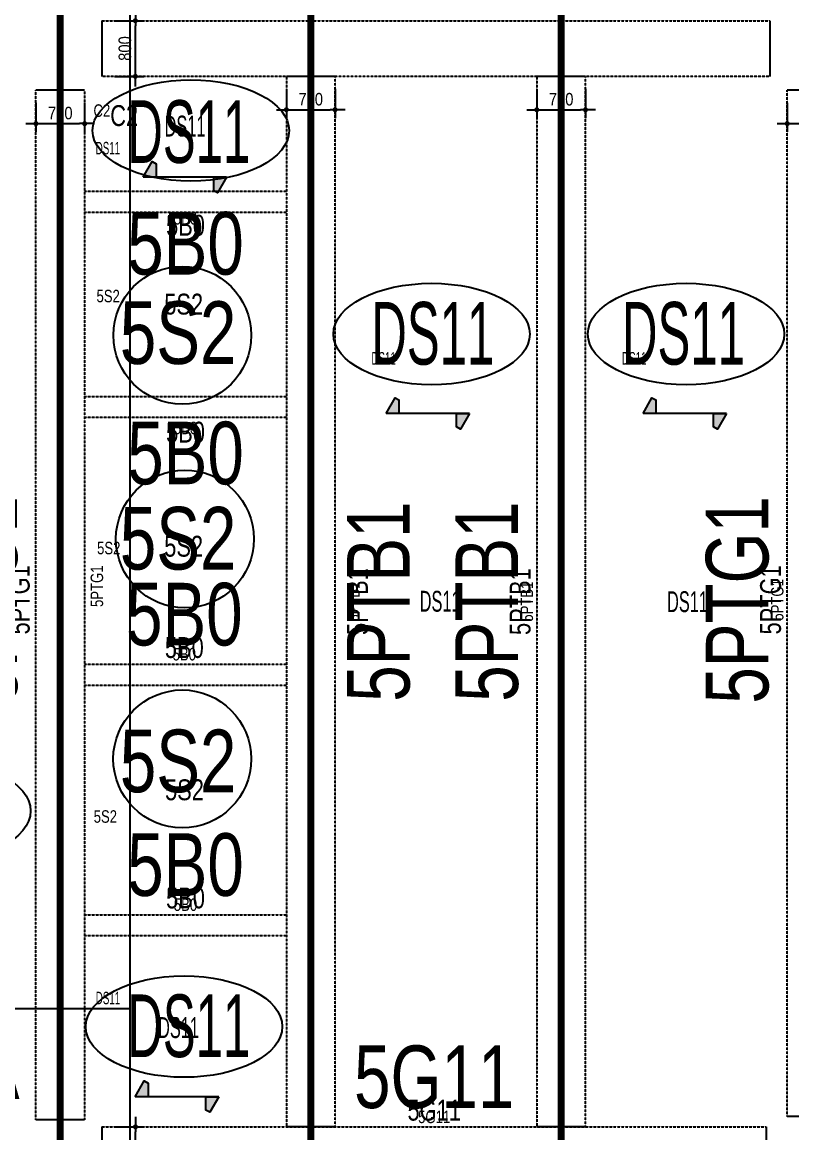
# Model space of a CAD drawing. Header units: millimetres. Extents: x 90970 to 179136, y 102485 to 153500.
# Drawn here: x 101807 to 112870, y 128520 to 144483 of the extents above; entities that cross this region are included whole.
import ezdxf
from ezdxf.enums import TextEntityAlignment as Align

# ---------------------------------------------------------------- set-up
doc = ezdxf.new("R2010")
doc.units = ezdxf.units.MM
doc.linetypes.add('HID', pattern=[2.3, 1.5, -0.8])
doc.linetypes.add('HIDDEN2', pattern=[0.1875, 0.125, -0.0625])
doc.layers.get('Defpoints').update_dxf_attribs({"color": 159})
for name, color, linetype in [('^DECK', 130, 'Continuous'), ('A-CEN', 1, 'Continuous'), ('BEAM-TEXT', 4, 'Continuous'), ('BEAM-TEXT @ 100', 4, 'Continuous'), ('BEAM-TEXT @ 300', 4, 'Continuous'), ('BEAM-TEXT @ 60', 4, 'Continuous'), ('COLUMN-TEXT', 2, 'Continuous'), ('COLUMN-TEXT @ 100', 2, 'Continuous'), ('COLUMN-TEXT @ 300', 2, 'Continuous'), ('COLUMN-TEXT @ 60', 2, 'Continuous'), ('DECK-PL', 4, 'Continuous'), ('DECK-SLAB', 4, 'Continuous'), ('DECK-SLAB @ 100', 4, 'Continuous'), ('DECK-SLAB @ 300', 4, 'Continuous'), ('DECK-SLAB @ 60', 4, 'Continuous'), ('GIRDER-TEXT', 7, 'Continuous'), ('GIRDER-TEXT @ 100', 7, 'Continuous'), ('GIRDER-TEXT @ 300', 7, 'Continuous'), ('GIRDER-TEXT @ 60', 7, 'Continuous'), ('PT', 251, 'Continuous'), ('TXT-SLAB', 6, 'Continuous'), ('TXT-SLAB @ 100', 6, 'Continuous'), ('TXT-SLAB @ 300', 6, 'Continuous'), ('TXT-SLAB @ 60', 6, 'Continuous'), ('보(beam)', 4, 'HID'), ('보(girder)', 7, 'HID')]:
    doc.layers.add(name, color=color, linetype=linetype)
doc.layers.add('NOPLOT', color=191, linetype='Continuous', plot=False)
doc.styles.add('Gdim', font='Dotum.ttf', dxfattribs={"width": 0.9})
doc.styles.add('Gtx', font='Dotum.ttf')
doc.dimstyles.new('Gdim200', dxfattribs={"dimscale": 200, "dimtxt": 3, "dimasz": 1.2, "dimexe": 2, "dimexo": 3, "dimgap": 1, "dimtad": 1, "dimdsep": 46, "dimlunit": 6, "dimtxsty": 'Gdim', "dimblk1": '_CIDOT', "dimblk2": '_CIDOT', "dimsah": 1, "dimcen": 2.5, "dimdle": 2, "dimclrd": 1, "dimclre": 1, "dimclrt": 3, "dimazin": 2, "dimtfac": 1, "dimtix": 1, "dimtmove": 2, "dimatfit": 3, "dimldrblk": '_CIDOT', "dimfxl": 0, "dimtolj": 1, "dimtzin": 0, "dimarcsym": 0})

# ---------------------------------------------------------------- blocks, each defined once
blk = doc.blocks.new('_CIDOT')
at = {"color": 0, "linetype": 'ByBlock'}
blk.add_line((2, 0), (-1, 0), dxfattribs=at)
at = {"color": 0, "linetype": 'ByBlock', "const_width": 0.5}
blk.add_lwpolyline([(-0.25, 0, 1), (0.25, 0, 1)], format="xyb", close=True, dxfattribs=at)
blk = doc.blocks.new('*D309')
at = {"layer": 'Defpoints', "color": 155, "lineweight": -2, "transparency": 16777216}
for p, q in [((-1775, 900), (-1355, 900)), ((-1475, -28), (-1475, 828)), ((-1775, -100), (-1355, -100))]:
    blk.add_line(p, q, dxfattribs=at)
at = {"layer": 'Defpoints', "color": 0, "transparency": 16777216}
for p in [(-1955, 900), (-1475, 900), (-1955, -100)]:
    blk.add_point(p, dxfattribs=at)
at = {"layer": 'Defpoints', "color": 155, "lineweight": -2, "transparency": 16777216, "xscale": 71.99999999999994, "yscale": 71.99999999999994, "zscale": 71.99999999999994}
for p, rotation in [((-1475, 900), 90), ((-1475, -100), 270)]:
    blk.add_blockref('_CIDOT', p, dxfattribs=dict(at, rotation=rotation))
at = {"layer": 'Defpoints', "color": 3, "transparency": 16777216, "insert": (-1643, 400), "char_height": 180, "attachment_point": 5, "rotation": 90, "style": 'Gdim'}
blk.add_mtext('\\A1;{\\C155;1,000}', dxfattribs=at)
blk = doc.blocks.new('*D315')
at = {"layer": 'Defpoints', "color": 155, "lineweight": -2, "transparency": 16777216}
for p, q in [((-1725, 800), (-1305, 800)), ((-1425, 72), (-1425, 728)), ((-1725, 0), (-1305, 0))]:
    blk.add_line(p, q, dxfattribs=at)
at = {"layer": 'Defpoints', "color": 0, "transparency": 16777216}
for p in [(-1905, 800), (-1425, 800), (-1905, 0)]:
    blk.add_point(p, dxfattribs=at)
at = {"layer": 'Defpoints', "color": 155, "lineweight": -2, "transparency": 16777216, "xscale": 71.99999999999994, "yscale": 71.99999999999994, "zscale": 71.99999999999994}
for p, rotation in [((-1425, 800), 90), ((-1425, 0), 270)]:
    blk.add_blockref('_CIDOT', p, dxfattribs=dict(at, rotation=rotation))
at = {"layer": 'Defpoints', "color": 3, "transparency": 16777216, "insert": (-1576, 400), "char_height": 180, "attachment_point": 5, "rotation": 90, "style": 'Gdim'}
blk.add_mtext('\\A1;{\\C155;800}', dxfattribs=at)
blk = doc.blocks.new('*D275')
at = {"layer": 'Defpoints', "color": 155, "lineweight": -2, "transparency": 16777216}
for p, q in [((-1725, 750), (-1305, 750)), ((-1425, 122), (-1425, 678)), ((-1725, 50), (-1305, 50))]:
    blk.add_line(p, q, dxfattribs=at)
at = {"layer": 'Defpoints', "color": 0, "transparency": 16777216}
for p in [(-1905, 750), (-1425, 750), (-1905, 50)]:
    blk.add_point(p, dxfattribs=at)
at = {"layer": 'Defpoints', "color": 155, "lineweight": -2, "transparency": 16777216, "xscale": 71.99999999999994, "yscale": 71.99999999999994, "zscale": 71.99999999999994}
for p, rotation in [((-1425, 750), 90), ((-1425, 50), 270)]:
    blk.add_blockref('_CIDOT', p, dxfattribs=dict(at, rotation=rotation))
at = {"layer": 'Defpoints', "color": 3, "transparency": 16777216, "insert": (-1576, 400), "char_height": 180, "attachment_point": 5, "rotation": 90, "style": 'Gdim'}
blk.add_mtext('\\A1;{\\C155;700}', dxfattribs=at)
blk = doc.blocks.new('*U1037')
at = {"layer": 'GIRDER-TEXT @ 100', "style": 'Gtx', "width": 0.8}
blk.add_text('5G11', height=300, dxfattribs=at).set_placement((107729, 128605), align=Align.BOTTOM_CENTER)
at = {"layer": 'GIRDER-TEXT @ 300', "style": 'Gtx', "width": 0.8}
blk.add_text('5G11', height=900, dxfattribs=at).set_placement((107729, 128605), align=Align.BOTTOM_CENTER)
at = {"layer": 'GIRDER-TEXT @ 60', "style": 'Gtx', "width": 0.8}
blk.add_text('5G11', height=180, dxfattribs=at).set_placement((107729, 128605), align=Align.BOTTOM_CENTER)
blk = doc.blocks.new('*U1085')
at = {"layer": 'GIRDER-TEXT @ 100', "style": 'Gtx', "width": 0.8}
blk.add_text('5PTG1', height=300, rotation=90, dxfattribs=at).set_placement((102004, 136180), align=Align.BOTTOM_CENTER)
at = {"layer": 'GIRDER-TEXT @ 300', "style": 'Gtx', "width": 0.8}
blk.add_text('5PTG1', height=900, rotation=90, dxfattribs=at).set_placement((102004, 136180), align=Align.BOTTOM_CENTER)
at = {"layer": 'GIRDER-TEXT @ 60', "style": 'Gtx', "width": 0.8}
blk.add_text('5PTG1', height=180, rotation=90, dxfattribs=at).set_placement((103024, 136376), align=Align.BOTTOM_CENTER)
blk = doc.blocks.new('*D281')
at = {"layer": 'Defpoints', "color": 155, "lineweight": -2, "transparency": 16777216}
for p, q in [((-888, 650), (-468, 650)), ((-588, 22), (-588, 578)), ((-888, -50), (-468, -50))]:
    blk.add_line(p, q, dxfattribs=at)
at = {"layer": 'Defpoints', "color": 0, "transparency": 16777216}
for p in [(-1068, 650), (-588, 650), (-1068, -50)]:
    blk.add_point(p, dxfattribs=at)
at = {"layer": 'Defpoints', "color": 155, "lineweight": -2, "transparency": 16777216, "xscale": 71.99999999999994, "yscale": 71.99999999999994, "zscale": 71.99999999999994}
for p, rotation in [((-588, 650), 90), ((-588, -50), 270)]:
    blk.add_blockref('_CIDOT', p, dxfattribs=dict(at, rotation=rotation))
at = {"layer": 'Defpoints', "color": 3, "transparency": 16777216, "insert": (-738, 300), "char_height": 180, "attachment_point": 5, "rotation": 90, "style": 'Gdim'}
blk.add_mtext('\\A1;{\\C155;700}', dxfattribs=at)
blk = doc.blocks.new('*U1104')
at = {"layer": 'BEAM-TEXT @ 100', "style": 'Gtx', "width": 0.8}
blk.add_text('5PTB1', height=300, rotation=90, dxfattribs=at).set_placement((106476, 136155), align=Align.TOP_CENTER)
at = {"layer": 'BEAM-TEXT @ 300', "style": 'Gtx', "width": 0.8}
blk.add_text('5PTB1', height=900, rotation=90, dxfattribs=at).set_placement((106476, 136155), align=Align.TOP_CENTER)
at = {"layer": 'BEAM-TEXT @ 60', "style": 'Gtx', "width": 0.8}
blk.add_text('5PTB1', height=180, rotation=90, dxfattribs=at).set_placement((106476, 136155), align=Align.TOP_CENTER)
blk = doc.blocks.new('*U1105')
at = {"layer": 'BEAM-TEXT @ 100', "style": 'Gtx', "width": 0.8}
blk.add_text('5PTB1', height=300, rotation=90, dxfattribs=at).set_placement((109204, 136155), align=Align.BOTTOM_CENTER)
at = {"layer": 'BEAM-TEXT @ 300', "style": 'Gtx', "width": 0.8}
blk.add_text('5PTB1', height=900, rotation=90, dxfattribs=at).set_placement((109204, 136155), align=Align.BOTTOM_CENTER)
at = {"layer": 'BEAM-TEXT @ 60', "style": 'Gtx', "width": 0.8}
blk.add_text('5PTB1', height=180, rotation=90, dxfattribs=at).set_placement((109204, 136155), align=Align.BOTTOM_CENTER)
blk = doc.blocks.new('*D273')
at = {"layer": 'Defpoints', "color": 155, "lineweight": -2, "transparency": 16777216}
for p, q in [((-1725, 750), (-1305, 750)), ((-1425, 122), (-1425, 678)), ((-1725, 50), (-1305, 50))]:
    blk.add_line(p, q, dxfattribs=at)
at = {"layer": 'Defpoints', "color": 0, "transparency": 16777216}
for p in [(-1905, 750), (-1425, 750), (-1905, 50)]:
    blk.add_point(p, dxfattribs=at)
at = {"layer": 'Defpoints', "color": 155, "lineweight": -2, "transparency": 16777216, "xscale": 71.99999999999994, "yscale": 71.99999999999994, "zscale": 71.99999999999994}
for p, rotation in [((-1425, 750), 90), ((-1425, 50), 270)]:
    blk.add_blockref('_CIDOT', p, dxfattribs=dict(at, rotation=rotation))
at = {"layer": 'Defpoints', "color": 3, "transparency": 16777216, "insert": (-1576, 400), "char_height": 180, "attachment_point": 5, "rotation": 90, "style": 'Gdim'}
blk.add_mtext('\\A1;{\\C155;700}', dxfattribs=at)
blk = doc.blocks.new('*U1153')
at = {"layer": 'GIRDER-TEXT @ 100', "style": 'Gtx', "width": 0.8}
blk.add_text('5PTG1', height=300, rotation=90, dxfattribs=at).set_placement((112804, 136180), align=Align.BOTTOM_CENTER)
at = {"layer": 'GIRDER-TEXT @ 300', "style": 'Gtx', "width": 0.8}
blk.add_text('5PTG1', height=900, rotation=90, dxfattribs=at).set_placement((112804, 136180), align=Align.BOTTOM_CENTER)
at = {"layer": 'GIRDER-TEXT @ 60', "style": 'Gtx', "width": 0.8}
blk.add_text('5PTG1', height=180, rotation=90, dxfattribs=at).set_placement((112804, 136180), align=Align.BOTTOM_CENTER)
blk = doc.blocks.new('*U1213')
at = {"layer": 'BEAM-TEXT @ 100', "style": 'Gtx', "width": 0.8}
blk.add_text('5B0', height=300, dxfattribs=at).set_placement((104137, 135255), align=Align.BOTTOM_CENTER)
at = {"layer": 'BEAM-TEXT @ 300', "style": 'Gtx', "width": 0.8}
blk.add_text('5B0', height=900, dxfattribs=at).set_placement((104137, 135255), align=Align.BOTTOM_CENTER)
at = {"layer": 'BEAM-TEXT @ 60', "style": 'Gtx', "width": 0.8}
blk.add_text('5B0', height=180, dxfattribs=at).set_placement((104137, 135255), align=Align.BOTTOM_CENTER)
blk = doc.blocks.new('*U1214')
at = {"layer": 'BEAM-TEXT @ 100', "style": 'Gtx', "width": 0.8}
blk.add_text('5B0', height=300, dxfattribs=at).set_placement((104154, 141714), align=Align.TOP_CENTER)
at = {"layer": 'BEAM-TEXT @ 300', "style": 'Gtx', "width": 0.8}
blk.add_text('5B0', height=900, dxfattribs=at).set_placement((104154, 141755), align=Align.TOP_CENTER)
at = {"layer": 'BEAM-TEXT @ 60', "style": 'Gtx', "width": 0.8}
blk.add_text('5B0', height=180, dxfattribs=at).set_placement((104154, 141755), align=Align.TOP_CENTER)
blk = doc.blocks.new('*U1215')
at = {"layer": 'BEAM-TEXT @ 100', "style": 'Gtx', "width": 0.8}
blk.add_text('5B0', height=300, dxfattribs=at).set_placement((104154, 138741), align=Align.TOP_CENTER)
at = {"layer": 'BEAM-TEXT @ 300', "style": 'Gtx', "width": 0.8}
blk.add_text('5B0', height=900, dxfattribs=at).set_placement((104154, 138741), align=Align.TOP_CENTER)
at = {"layer": 'BEAM-TEXT @ 60', "style": 'Gtx', "width": 0.8}
blk.add_text('5B0', height=180, dxfattribs=at).set_placement((104154, 138741), align=Align.TOP_CENTER)
blk = doc.blocks.new('*U1216')
at = {"layer": 'BEAM-TEXT @ 100', "style": 'Gtx', "width": 0.8}
blk.add_text('5B0', height=300, dxfattribs=at).set_placement((104154, 131655), align=Align.BOTTOM_CENTER)
at = {"layer": 'BEAM-TEXT @ 300', "style": 'Gtx', "width": 0.8}
blk.add_text('5B0', height=900, dxfattribs=at).set_placement((104154, 131655), align=Align.BOTTOM_CENTER)
at = {"layer": 'BEAM-TEXT @ 60', "style": 'Gtx', "width": 0.8}
blk.add_text('5B0', height=180, dxfattribs=at).set_placement((104154, 131655), align=Align.BOTTOM_CENTER)
blk = doc.blocks.new('*U1220')
at = {"layer": 'COLUMN-TEXT @ 100', "color": 3, "style": 'Gtx', "width": 0.8}
blk.add_text('C2', height=300, dxfattribs=at).set_placement((103072, 143291), align=Align.TOP_LEFT)
at = {"layer": 'COLUMN-TEXT @ 300', "color": 3, "style": 'Gtx', "width": 0.8}
blk.add_text('C2', height=900, dxfattribs=at).set_placement((102954, 145654), align=Align.TOP_LEFT)
at = {"layer": 'COLUMN-TEXT @ 60', "color": 3, "style": 'Gtx', "width": 0.8}
blk.add_text('C2', height=180, dxfattribs=at).set_placement((102831, 143303), align=Align.TOP_LEFT)
blk = doc.blocks.new('*U1235')
at = {"layer": 'COLUMN-TEXT @ 100', "color": 3, "style": 'Gtx', "width": 0.8}
blk.add_text('C1A', height=300, dxfattribs=at).set_placement((102960, 127205), align=Align.TOP_LEFT)
at = {"layer": 'COLUMN-TEXT @ 300', "color": 3, "style": 'Gtx', "width": 0.8}
blk.add_text('C1A', height=900, dxfattribs=at).set_placement((99936, 129908), align=Align.TOP_LEFT)
at = {"layer": 'COLUMN-TEXT @ 60', "color": 3, "style": 'Gtx', "width": 0.8}
blk.add_text('C1A', height=180, dxfattribs=at).set_placement((102782, 127312), align=Align.TOP_LEFT)
blk = doc.blocks.new('*U1269')
at = {"layer": 'TXT-SLAB @ 100', "style": 'Gtx', "width": 0.8}
blk.add_text('5S2', height=300, dxfattribs=at).set_placement((103860, 133300))
at = {"layer": 'TXT-SLAB @ 300', "style": 'Gtx', "width": 0.8}
blk.add_text('5S2', height=900, dxfattribs=at).set_placement((103210, 133415))
at = {"layer": 'TXT-SLAB @ 60', "style": 'Gtx', "width": 0.8}
blk.add_text('5S2', height=180, dxfattribs=at).set_placement((102834, 132976))
blk = doc.blocks.new('*U1270')
at = {"layer": 'TXT-SLAB @ 100', "style": 'Gtx', "width": 0.8}
blk.add_text('5S2', height=300, dxfattribs=at).set_placement((103848, 136801))
at = {"layer": 'TXT-SLAB @ 300', "style": 'Gtx', "width": 0.8}
blk.add_text('5S2', height=900, dxfattribs=at).set_placement((103210, 136616))
at = {"layer": 'TXT-SLAB @ 60', "style": 'Gtx', "width": 0.8}
blk.add_text('5S2', height=180, dxfattribs=at).set_placement((102883, 136835))
blk = doc.blocks.new('*U1271')
at = {"layer": 'TXT-SLAB @ 100', "style": 'Gtx', "width": 0.8}
blk.add_text('5S2', height=300, dxfattribs=at).set_placement((103849, 140281))
at = {"layer": 'TXT-SLAB @ 300', "style": 'Gtx', "width": 0.8}
blk.add_text('5S2', height=900, dxfattribs=at).set_placement((103210, 139571))
at = {"layer": 'TXT-SLAB @ 60', "style": 'Gtx', "width": 0.8}
blk.add_text('5S2', height=180, dxfattribs=at).set_placement((102875, 140457))
blk = doc.blocks.new('*U1282')
at = {"layer": 'DECK-SLAB @ 100', "style": 'Gtx', "width": 0.6}
blk.add_text('DS11', height=300, dxfattribs=at).set_placement((103759, 129882, 0))
at = {"layer": 'DECK-SLAB @ 300', "style": 'Gtx', "width": 0.6}
blk.add_text('DS11', height=900, dxfattribs=at).set_placement((103318, 129608, 0))
at = {"layer": 'DECK-SLAB @ 60', "style": 'Gtx', "width": 0.6}
blk.add_text('DS11', height=180, dxfattribs=at).set_placement((102863, 130367, 0))
blk = doc.blocks.new('*U1283')
at = {"layer": 'DECK-SLAB @ 100', "style": 'Gtx', "width": 0.6}
blk.add_text('DS11', height=300, dxfattribs=at).set_placement((103853, 142840, 0))
at = {"layer": 'DECK-SLAB @ 300', "style": 'Gtx', "width": 0.6}
blk.add_text('DS11', height=900, dxfattribs=at).set_placement((103318, 142461, 0))
at = {"layer": 'DECK-SLAB @ 60', "style": 'Gtx', "width": 0.6}
blk.add_text('DS11', height=180, dxfattribs=at).set_placement((102862, 142583, 0))
blk = doc.blocks.new('*U1284')
at = {"layer": 'DECK-SLAB @ 100', "style": 'Gtx', "width": 0.6}
blk.add_text('DS11', height=300, dxfattribs=at).set_placement((107520, 136010, 0))
at = {"layer": 'DECK-SLAB @ 300', "style": 'Gtx', "width": 0.6}
blk.add_text('DS11', height=900, dxfattribs=at).set_placement((106826, 139562, 0))
at = {"layer": 'DECK-SLAB @ 60', "style": 'Gtx', "width": 0.6}
blk.add_text('DS11', height=180, dxfattribs=at).set_placement((106826, 139562, 0))
blk = doc.blocks.new('*U1285')
at = {"layer": 'DECK-SLAB @ 100', "style": 'Gtx', "width": 0.6}
blk.add_text('DS11', height=300, dxfattribs=at).set_placement((111076, 136004, 0))
at = {"layer": 'DECK-SLAB @ 300', "style": 'Gtx', "width": 0.6}
blk.add_text('DS11', height=900, dxfattribs=at).set_placement((110429, 139562, 0))
at = {"layer": 'DECK-SLAB @ 60', "style": 'Gtx', "width": 0.6}
blk.add_text('DS11', height=180, dxfattribs=at).set_placement((110429, 139562, 0))
blk = doc.blocks.new('A$C58C40D4B')
at = {"layer": 'DECK-PL'}
for points in [[(600, 2), (471, 228), (415, 196), (415, 2)], [(-600, 2), (-471, -223), (-415, -192), (-415, 2)]]:
    blk.add_hatch(color=256, dxfattribs=at).paths.add_polyline_path(points)
blk.add_line((-600, 2), (600, 2), dxfattribs=at)
for points in [[(600, 2), (471, 228), (415, 196), (415, 2), (415, 2), (471, 2), (600, 2)], [(-600, 2), (-471, -223), (-415, -192), (-415, 2), (-415, 2), (-471, 2), (-600, 2)]]:
    blk.add_lwpolyline(points, dxfattribs=at)
blk = doc.blocks.new('*U310')
at = {"layer": 'Defpoints'}
for p, q in [((-1955.451, 900), (-1955.451, -100)), ((7594.549, 900), (7594.549, -100))]:
    blk.add_line(p, q, dxfattribs=at)
at = {"layer": '보(girder)'}
for p, q in [((-1955.451, 900), (7594.549, 900)), ((7594.549, -100), (-1955.451, -100))]:
    blk.add_line(p, q, dxfattribs=at)
at = {"layer": 'Defpoints'}
dim = blk.add_linear_dim(base=(-1475.451, 900), p1=(-1955.451, -100), p2=(-1955.451, 900), angle=90, text='{\\C155;<>}', dimstyle='Gdim200', override={"dimscale": 60, "dimzin": 8, "dimclrd": 155, "dimclre": 155}, dxfattribs=at)
dim.commit()
dim.dimension.update_dxf_attribs({"geometry": '*D309', "text_midpoint": (-1642.914, 400)})
blk = doc.blocks.new('*U316')
at = {"layer": 'Defpoints'}
for p, q in [((-1905.451, 800), (-1905.451, 0)), ((7694.549, 800), (7694.549, 0))]:
    blk.add_line(p, q, dxfattribs=at)
at = {"layer": '보(girder)'}
for p, q in [((-1905.451, 800), (7694.549, 800)), ((7694.549, 0), (-1905.451, 0))]:
    blk.add_line(p, q, dxfattribs=at)
at = {"layer": 'Defpoints'}
dim = blk.add_linear_dim(base=(-1425.451, 800), p1=(-1905.451, 0), p2=(-1905.451, 800), angle=90, text='{\\C155;<>}', dimstyle='Gdim200', override={"dimscale": 60, "dimzin": 8, "dimclrd": 155, "dimclre": 155}, dxfattribs=at)
dim.commit()
dim.dimension.update_dxf_attribs({"geometry": '*D315', "text_midpoint": (-1575.573, 400)})
blk = doc.blocks.new('*U276')
at = {"layer": 'Defpoints'}
for p, q in [((-1905.451, 750), (-1905.451, 50)), ((12894.549, 750), (12894.549, 50))]:
    blk.add_line(p, q, dxfattribs=at)
at = {"layer": '보(girder)'}
for p, q in [((-1905.451, 750), (12894.549, 750)), ((12894.549, 50), (-1905.451, 50))]:
    blk.add_line(p, q, dxfattribs=at)
at = {"layer": 'Defpoints'}
dim = blk.add_linear_dim(base=(-1425.451, 750), p1=(-1905.451, 50), p2=(-1905.451, 750), angle=90, text='{\\C155;<>}', dimstyle='Gdim200', override={"dimscale": 60, "dimzin": 8, "dimclrd": 155, "dimclre": 155}, dxfattribs=at)
dim.commit()
dim.dimension.update_dxf_attribs({"geometry": '*D275', "text_midpoint": (-1575.573, 400)})
blk = doc.blocks.new('*U282')
at = {"layer": 'Defpoints'}
for p, q in [((-1067.879, 650), (-1067.879, -50)), ((14032.121, 650), (14032.121, -50))]:
    blk.add_line(p, q, dxfattribs=at)
at = {"layer": '보(beam)'}
for p, q in [((14032.121, 650), (-1067.879, 650)), ((-1067.879, -50), (14032.121, -50))]:
    blk.add_line(p, q, dxfattribs=at)
at = {"layer": 'Defpoints'}
dim = blk.add_linear_dim(base=(-587.879, 650), p1=(-1067.879, -50), p2=(-1067.879, 650), angle=90, text='{\\C155;<>}', dimstyle='Gdim200', override={"dimscale": 60, "dimzin": 8, "dimclrd": 155, "dimclre": 155}, dxfattribs=at)
dim.commit()
dim.dimension.update_dxf_attribs({"geometry": '*D281', "text_midpoint": (-738.001, 300)})
blk = doc.blocks.new('*U274')
at = {"layer": 'Defpoints'}
for p, q in [((-1905.451, 750), (-1905.451, 50)), ((12844.549, 750), (12844.549, 50))]:
    blk.add_line(p, q, dxfattribs=at)
at = {"layer": '보(girder)'}
for p, q in [((-1905.451, 750), (12844.549, 750)), ((12844.549, 50), (-1905.451, 50))]:
    blk.add_line(p, q, dxfattribs=at)
at = {"layer": 'Defpoints'}
dim = blk.add_linear_dim(base=(-1425.451, 750), p1=(-1905.451, 50), p2=(-1905.451, 750), angle=90, text='{\\C155;<>}', dimstyle='Gdim200', override={"dimscale": 60, "dimzin": 8, "dimclrd": 155, "dimclre": 155}, dxfattribs=at)
dim.commit()
dim.dimension.update_dxf_attribs({"geometry": '*D273', "text_midpoint": (-1575.573, 400)})

msp = doc.modelspace()

# ---------------------------------------------------------------- linework, layer by layer
at = {"layer": '^DECK', "color": 0}
for centre in [(104108, 139983), (104145, 137055), (104107, 133894)]:
    msp.add_circle(centre, 991, dxfattribs=at)
for centre in [(104231, 142926), (107692, 140001), (111350, 140001), (100514, 133147), (104133, 130046)]:
    msp.add_ellipse(centre, major_axis=(1412, 0), ratio=0.516176, dxfattribs=at)
at = {"layer": 'A-CEN'}
for p, q in [((105954, 153500), (105954, 110772)), ((109554, 153500), (109554, 110772))]:
    msp.add_line(p, q, dxfattribs=at)
at = {"layer": 'NOPLOT'}
for points in [[(91354, 150005), (103354, 150005), (103354, 122185), (91354, 122185)], [(91354, 130305), (103354, 130305), (103354, 102485), (91354, 102485)]]:
    msp.add_lwpolyline(points, close=True, dxfattribs=at)
at = {"layer": 'PT', "linetype": 'HIDDEN2', "ltscale": 10, "const_width": 100, "elevation": 0}
for points in [[(102354, 149305), (102354, 106905)], [(105954, 144805), (105954, 111405)], [(109554, 144805), (109554, 111405)]]:
    msp.add_lwpolyline(points, dxfattribs=at)
at = {"layer": '보(beam)', "linetype": 'HID'}
for p, q in [((102704, 142055), (105604, 142055)), ((102704, 141755), (105604, 141755)), ((102704, 139105), (105604, 139105)), ((102704, 138805), (105604, 138805)), ((102704, 135255), (105604, 135255)), ((102704, 134955), (105604, 134955)), ((102704, 131655), (105604, 131655)), ((102704, 131355), (105604, 131355))]:
    msp.add_line(p, q, dxfattribs=at)

# ---------------------------------------------------------------- block references
at = {"layer": 'BEAM-TEXT'}
for name in ['*U1214', '*U1215', '*U1104', '*U1105', '*U1213', '*U1216']:
    msp.add_blockref(name, (0, 0), dxfattribs=at)
at = {"layer": 'COLUMN-TEXT'}
for name in ['*U1220', '*U1235']:
    msp.add_blockref(name, (0, 0), dxfattribs=at)
at = {"layer": 'DECK-PL', "xscale": -1}
for p in [(104145, 142252), (107637, 138857), (111331, 138857), (104031, 129037)]:
    msp.add_blockref('A$C58C40D4B', p, dxfattribs=at)
at = {"layer": 'DECK-SLAB'}
for name in ['*U1283', '*U1284', '*U1285', '*U1282']:
    msp.add_blockref(name, (0, 0), dxfattribs=at)
at = {"layer": 'GIRDER-TEXT'}
for name in ['*U1085', '*U1153', '*U1037']:
    msp.add_blockref(name, (0, 0), dxfattribs=at)
at = {"layer": 'TXT-SLAB'}
for name in ['*U1271', '*U1270', '*U1269']:
    msp.add_blockref(name, (0, 0), dxfattribs=at)
at = {"layer": '보(beam)', "rotation": 270}
for p in [(105654, 142637), (109254, 142637)]:
    msp.add_blockref('*U282', p, dxfattribs=at)
at = {"layer": '보(girder)'}
for name, p in [('*U316', (104859, 143705)), ('*U310', (104909, 127705))]:
    msp.add_blockref(name, p, dxfattribs=at)
at = {"layer": '보(girder)', "rotation": 270}
for name, p in [('*U276', (101954, 141600)), ('*U274', (112754, 141600))]:
    msp.add_blockref(name, p, dxfattribs=at)

doc.saveas('drawing.dxf')
